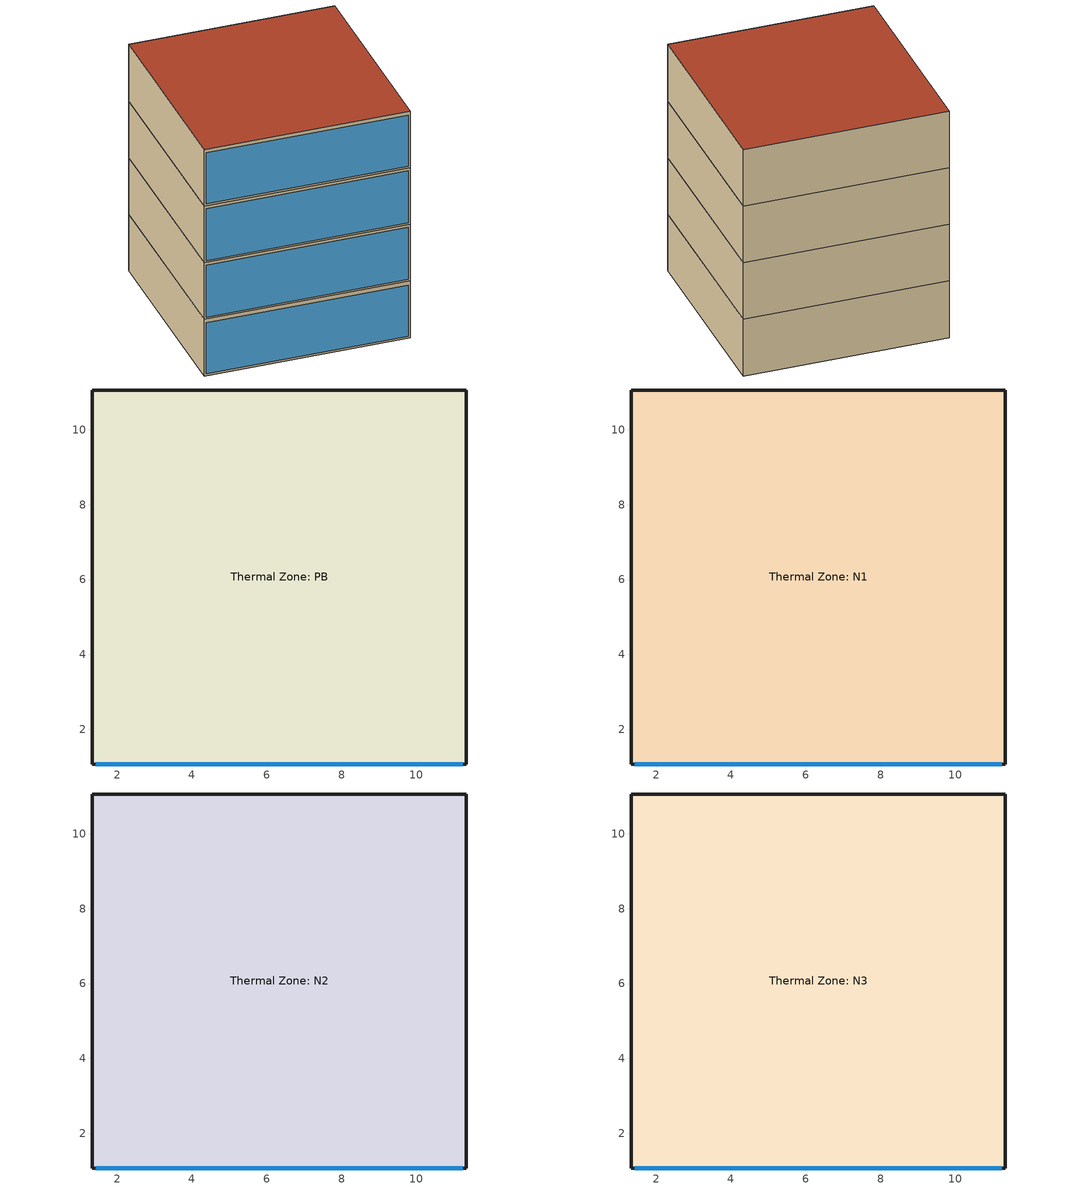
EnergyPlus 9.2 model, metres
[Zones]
Thermal Zone: PB
 floor ground (ExtSlabCarpet 4in ClimateZone 1-8): 11.34,11.07 11.34,1.07 1.34,1.07 1.34,11.07 z0
 wall outside (ASHRAE 189.1-2009 ExtWall Mass ClimateZone 5): 1.34,11.07 1.34,1.07 11.34,1.07 11.34,11.07 1.34,11.07 z0:3
 window (ASHRAE 189.1-2009 ExtWindow ClimateZone 4-5): 1.44,1.07 11.24,1.07 z0.1:2.8
Thermal Zone: N1
 floor to Thermal Zone: PB (Interior Floor): 11.34,11.07 11.34,1.07 1.34,1.07 1.34,11.07 z3
 wall outside (ASHRAE 189.1-2009 ExtWall Mass ClimateZone 5): 11.34,1.07 11.34,11.07 1.34,11.07 1.34,1.07 11.34,1.07 z3:6
 window (ASHRAE 189.1-2009 ExtWindow ClimateZone 4-5): 1.44,1.07 11.24,1.07 z3.1:5.86
Thermal Zone: N2
 floor to Thermal Zone: N1 (Interior Floor): 11.34,11.07 11.34,1.07 1.34,1.07 1.34,11.07 z6
 wall outside (ASHRAE 189.1-2009 ExtWall Mass ClimateZone 5): 1.34,11.07 1.34,1.07 11.34,1.07 11.34,11.07 1.34,11.07 z6:9
 window (ASHRAE 189.1-2009 ExtWindow ClimateZone 4-5): 1.44,1.07 11.24,1.07 z6.1:8.86
Thermal Zone: N3
 floor to Thermal Zone: N2 (Interior Floor): 11.34,11.07 11.34,1.07 1.34,1.07 1.34,11.07 z9
 wall outside (ASHRAE 189.1-2009 ExtWall Mass ClimateZone 5): 1.34,11.07 1.34,1.07 11.34,1.07 11.34,11.07 1.34,11.07 z9:12
 window (ASHRAE 189.1-2009 ExtWindow ClimateZone 4-5): 1.44,1.07 11.24,1.07 z9.1:11.81
 roof outside (ASHRAE 189.1-2009 ExtRoof IEAD ClimateZone 2-5): 11.34,1.07 11.34,11.07 1.34,11.07 1.34,1.07 z12
[Building]
Building 1
[Site:Location]
Torreon: Latitude {deg}=25.52; Longitude {deg}=-103.416; Time Zone {hr}=-6; Elevation {m}=1124.1
[Site:GroundTemperature:BuildingSurface]
18, 18, 18, 18, 18, 18, 18, 18, 18, 18, 18, 18
[Material] Thermal Absorptance=0.9
Name | Roughness | Thickness {m} | Conductivity {W/m-K} | Density {kg/m3} | Specific Heat {J/kg-K} | Solar Absorptance | Visible Absorptance
1/2IN Gypsum | Smooth | 0.0127 | 0.16 | 784.9 | 830 | 0.4 | 0.4
1IN Stucco | Smooth | 0.0253 | 0.6918 | 1858 | 837 | 0.92 | 0.92
8IN Concrete HW | MediumRough | 0.2033 | 1.7296 | 2243 | 837 | 0.65 | 0.65
F16 Acoustic tile | MediumSmooth | 0.0191 | 0.06 | 368 | 590 | 0.3 | 0.3
M11 100mm lightweight concrete | MediumRough | 0.1016 | 0.53 | 1280 | 840 | 0.5 | 0.5
MAT-CC05 4 HW CONCRETE | Rough | 0.1016 | 1.311 | 2240 | 836.8 | 0.85 | 0.85
Metal Decking | MediumSmooth | 0.0015 | 45.006 | 7680 | 418.4 | 0.6 | 0.6
Roof Insulation [21] | MediumRough | 0.2105 | 0.049 | 265 | 836.8 | 0.7 | 0.7
Roof Membrane | VeryRough | 0.0095 | 0.16 | 1121.29 | 1460 | 0.7 | 0.7
Wall Insulation [40] | MediumRough | 0.0794 | 0.0432 | 91 | 837 | 0.5 | 0.5
[Material:AirGap]
F05 Ceiling air space resistance: Thermal Resistance {m2-K/W}=0.18
[Material:NoMass]
CP02 CARPET PAD: Roughness=Smooth; Thermal Resistance {m2-K/W}=0.1; Thermal Absorptance=0.9; Solar Absorptance=0.8; Visible Absorptance=0.8
[WindowMaterial:Glazing]
Theoretical Glass [207]: Optical Data Type=SpectralAverage; Thickness {m}=0.003; Solar Transmittance at Normal Incidence=0.3311; Front Side Solar Reflectance at Normal Incidence=0.6189; Back Side Solar Reflectance at Normal Incidence=0; Visible Transmittance at Normal Incidence=0.44; Front Side Visible Reflectance at Normal Incidence=0.51; Back Side Visible Reflectance at Normal Incidence=0; Infrared Transmittance at Normal Incidence=0; Front Side Infrared Hemispherical Emissivity=0.9; Back Side Infrared Hemispherical Emissivity=0.9; Conductivity {W/m-K}=0.0133; Dirt Correction Factor for Solar and Visible Transmittance=1; Solar Diffusing=No
[Construction]
ASHRAE 189.1-2009 ExtRoof IEAD ClimateZone 2-5: Roof Membrane, Roof Insulation [21], Metal Decking
ASHRAE 189.1-2009 ExtWall Mass ClimateZone 5: 1IN Stucco, 8IN Concrete HW, Wall Insulation [40], 1/2IN Gypsum
ASHRAE 189.1-2009 ExtWindow ClimateZone 4-5: Theoretical Glass [207]
ExtSlabCarpet 4in ClimateZone 1-8: MAT-CC05 4 HW CONCRETE, CP02 CARPET PAD
Interior Floor: F16 Acoustic tile, F05 Ceiling air space resistance, M11 100mm lightweight concrete
[Zone]
Thermal Zone: N1; Thermal Zone: N2; Thermal Zone: N3; Thermal Zone: PB
[ZoneControl:Thermostat]
Name | Zone or ZoneList | Control Type Schedule | Control 1
Thermal Zone: N1 Thermostat | Thermal Zone: N1 | Thermal Zone: N1 Thermostat Schedule | Thermostat Setpoint Dual Setpoint 1
Thermal Zone: N2 Thermostat | Thermal Zone: N2 | Thermal Zone: N2 Thermostat Schedule | Thermostat Setpoint Dual Setpoint 2
Thermal Zone: N3 Thermostat | Thermal Zone: N3 | Thermal Zone: N3 Thermostat Schedule | Thermostat Setpoint Dual Setpoint 4
Thermal Zone: PB Thermostat | Thermal Zone: PB | Thermal Zone: PB Thermostat Schedule | Thermostat Setpoint Dual Setpoint 3
[ThermostatSetpoint:DualSetpoint] Heating Setpoint Temperature Schedule=5; Cooling Setpoint Temperature Schedule=24
Thermostat Setpoint Dual Setpoint 1; Thermostat Setpoint Dual Setpoint 2; Thermostat Setpoint Dual Setpoint 4; Thermostat Setpoint Dual Setpoint 3
[ZoneVentilation:DesignFlowRate] Schedule=Office Work Occ; Design Flow Rate Calculation Method=Flow/Person; Flow Rate per Person {m3/s-person}=0.00943895
Name | Zone or ZoneList
Thermal Zone: N1 Ventilation per Person | Thermal Zone: N1
Thermal Zone: N2 Ventilation per Person | Thermal Zone: N2
Thermal Zone: N3 Ventilation per Person | Thermal Zone: N3
Thermal Zone: PB Ventilation per Person | Thermal Zone: PB
[Zone equipment]
Thermal Zone: N1: Thermal Zone: N1 Ideal Loads Air System
Thermal Zone: N2: Thermal Zone: N2 Ideal Loads Air System
Thermal Zone: N3: Thermal Zone: N3 Ideal Loads Air System
Thermal Zone: PB: Thermal Zone: PB Ideal Loads Air System
[ZoneHVAC:IdealLoadsAirSystem] Maximum Heating Supply Air Temperature [C]=50; Minimum Cooling Supply Air Temperature [C]=13; Maximum Heating Supply Air Humidity Ratio [kg-H20/kg-air]=0.0156; Minimum Cooling Supply Air Humidity Ratio [kg-H20/kg-air]=0.0077; Heating Limit=NoLimit; Cooling Limit=NoLimit; Dehumidification Control Type=ConstantSensibleHeatRatio; Cooling Sensible Heat Ratio=0.7; Humidification Control Type=None; Demand Controlled Ventilation Type=None; Outdoor Air Economizer Type=NoEconomizer; Heat Recovery Type=None; Sensible Heat Recovery Effectiveness=0.7; Latent Heat Recovery Effectiveness=0.65
Thermal Zone: N1 Ideal Loads Air System; Thermal Zone: N2 Ideal Loads Air System; Thermal Zone: N3 Ideal Loads Air System; Thermal Zone: PB Ideal Loads Air System
[Schedule:Compact]
Thermal Zone: N1 Thermostat Schedule; Thermal Zone: N2 Thermostat Schedule; Thermal Zone: N3 Thermostat Schedule; Thermal Zone: PB Thermostat Schedule: Through: 12/31, For: AllDays, Until: 24:00, 4
[Schedule:Day:Interval]
Schedule Day 2: No, 24:00, 5
Schedule Day 1: No, 24:00, 24
Office Bldg Occ Default Schedule: No, 06:00, 0, 07:00, 0.1, 08:00, 0.2, 12:00, 0.85, 13:00, 0.5, 17:00, 0.85, 18:00, 0.7, 20:00, 0.4, 22:00, 0.1, 24:00, 0.05
Office Bldg Occ Rule 1 Day Schedule; Office Bldg Occ Winter Design Day: No, 24:00, 0
Office Bldg Occ Rule 2 Day Schedule: No, 06:00, 0, 08:00, 0.1, 14:00, 0.4, 17:00, 0.1, 24:00, 0
Office Bldg Occ Summer Design Day: No, 06:00, 0, 22:00, 1, 24:00, 0.05
[Schedule:Week:Daily]
5 Week Rule - Jan1-Dec31: Schedule Day 2, Schedule Day 2, Schedule Day 2, Schedule Day 2, Schedule Day 2, Schedule Day 2, Schedule Day 2, Schedule Day 2, Schedule Day 2, Schedule Day 2, Schedule Day 2, Schedule Day 2
24 Week Rule - Jan1-Dec31: Schedule Day 1, Schedule Day 1, Schedule Day 1, Schedule Day 1, Schedule Day 1, Schedule Day 1, Schedule Day 1, Schedule Day 1, Schedule Day 1, Schedule Day 1, Schedule Day 1, Schedule Day 1
Office Work Occ Week Rule - Jan1-Dec31: Office Bldg Occ Rule 1 Day Schedule, Office Bldg Occ Default Schedule, Office Bldg Occ Default Schedule, Office Bldg Occ Default Schedule, Office Bldg Occ Default Schedule, Office Bldg Occ Default Schedule, Office Bldg Occ Rule 2 Day Schedule, Office Bldg Occ Default Schedule, Office Bldg Occ Summer Design Day, Office Bldg Occ Winter Design Day, Office Bldg Occ Default Schedule, Office Bldg Occ Default Schedule
[Schedule:Year]
5: 5 Week Rule - Jan1-Dec31, 1, 1, 12, 31
24: 24 Week Rule - Jan1-Dec31, 1, 1, 12, 31
Office Work Occ: Office Work Occ Week Rule - Jan1-Dec31, 1, 1, 12, 31
